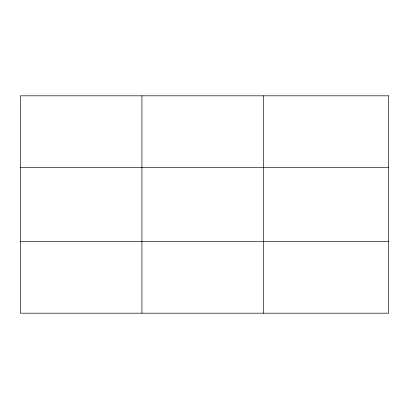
<?xml version="1.0" encoding="UTF-8"?>
<svg xmlns="http://www.w3.org/2000/svg" width="409" height="409" viewBox="0 0 409 409"><rect width="100%" height="100%" fill="white"/><g stroke="black" fill="none" stroke-linecap="round" stroke-linejoin="round"><path stroke-width="0.61" d="M141.923 313.187L141.923 95.813M263.396 313.187L263.396 95.813M20.45 167.547L388.55 167.547M20.45 241.453L388.55 241.453M388.55 95.813L388.55 313.187L20.45 313.187L20.45 95.813L388.55 95.813"/></g></svg>
